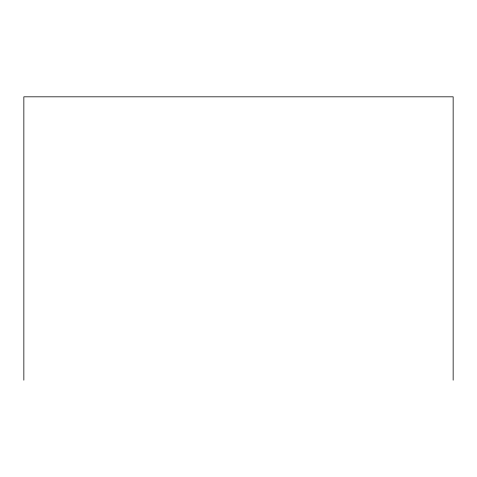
<?xml version="1.0" encoding="UTF-8"?>
<svg xmlns="http://www.w3.org/2000/svg" width="477" height="477" viewBox="0 0 477 477"><rect width="100%" height="100%" fill="white"/><g stroke="black" fill="none" stroke-linecap="round" stroke-linejoin="round"><path stroke-width="0.72" d="M453.15 380.181L453.15 96.819L23.85 96.819L23.85 380.181"/></g></svg>
